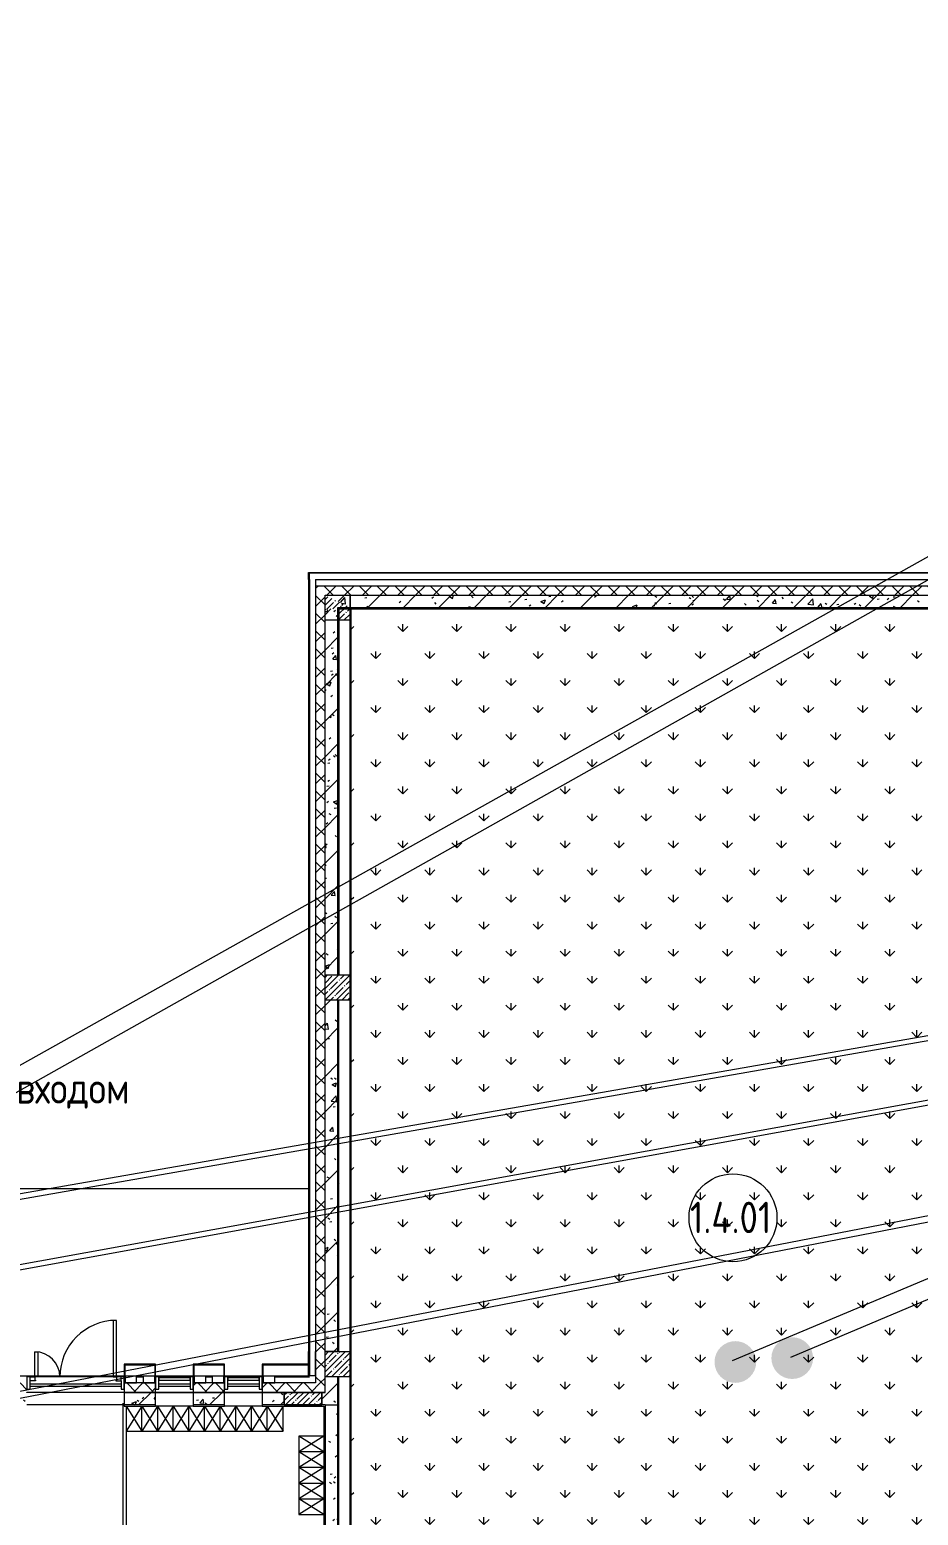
# Model space of a CAD drawing. Header units: millimetres. Extents: x -500089 to 1469082, y -290736 to 166440.
# Drawn here: x 1162648 to 1176806, y -54478 to -30814 of the extents above; entities that cross this region are included whole.
import ezdxf

# ---------------------------------------------------------------- set-up
doc = ezdxf.new("R2010")
doc.units = ezdxf.units.MM
for name, color, linetype, lineweight in [('Аннотация', 7, 'Continuous', 0), ('Витраж', 7, 'Continuous', 0), ('Двери', 7, 'Continuous', 0), ('Линии', 7, 'Continuous', 0), ('Марки помещений', 7, 'Continuous', 0), ('Несущие колонны', 7, 'Continuous', 0), ('Панели витража', 7, 'Continuous', 0), ('Перекрытие', 7, 'Continuous', 0), ('Стены наружные', 7, 'Continuous', 0), ('Стены несущие', 7, 'Continuous', 0), ('Стены отделка', 7, 'Continuous', 0), ('Стены штриховка', 7, 'Continuous', 0), ('экспертиза ДУ', 1, 'Continuous', 0), ('экспертиза ДУ пояснения', 6, 'Continuous', 0), ('экспертиза условные обозначения', 1, 'Continuous', 0)]:
    doc.layers.add(name, color=color, linetype=linetype, lineweight=lineweight)
doc.styles.add('GOST Common_1', font='', dxfattribs={"width": 0.9, "height": 700})
doc.styles.add('GOST Common_4', font='', dxfattribs={"width": 0.9, "height": 500})
doc.styles.get('GOST Common_1').set_extended_font_data('GOST Common')
doc.styles.get('GOST Common_4').set_extended_font_data('GOST Common')
pattern_1 = [(0, (1111853.59, -73570.49), (812.8, 203.2), [67.056, -542.544, 67.056, -542.544, -3251.2]), (0, (1111853.59, -73570.49), (812.8, 203.2), [-1219.2, 67.056, -1152.144, 67.056, -542.544, -1422.4]), (0, (1111853.59, -73570.49), (812.8, 203.2), [-3048, 67.056, -339.344, 67.056, -948.944]), (120, (1112158.39, -73468.89), (-582.37636, 602.30545), [67.056, -542.544, 67.056, -542.544, -3251.2]), (120, (1112158.39, -73468.89), (-582.37636, 602.30545), [-1219.2, 67.056, -1152.144, 67.056, -542.544, -1422.4]), (120, (1112158.39, -73468.89), (-582.37636, 602.30545), [-3048, 67.056, -339.344, 67.056, -948.944]), (240, (1112259.99, -73062.49), (-230.42364, -805.50545), [67.056, -542.544, 67.056, -542.544, -3251.2]), (240, (1112259.99, -73062.49), (-230.42364, -805.50545), [-1219.2, 67.056, -1152.144, 67.056, -542.544, -1422.4]), (240, (1112259.99, -73062.49), (-230.42364, -805.50545), [-3048, 67.056, -339.344, 67.056, -948.944])]
pattern_2 = [(45, (1111853.6, -73570.5), (-282.8427, 282.8427), [])]
pattern_3 = [(50, (1111853.6, -73570.5), (728.7365, -63.756), [76.2, -838.2]), (355, (1111853.6, -73570.5), (-140.9716, 764.2276), [60.96, -670.56]), (100.451, (1111914.3, -73575.8), (587.77, 700.467), [64.76, -712.36]), (46.184, (1111853.6, -73367.3), (1084.316, -168.171), [114.3, -1257.3]), (96.636, (1111943.9, -73381.3), (949.61, 989.71), [97.14, -1068.54]), (351.184, (1111853.6, -73367.3), (949.62, 989.701), [91.44, -1005.84]), (21, (1111955.2, -73418.1), (606.458, -409.0606), [76.2, -838.2]), (326, (1111955.2, -73418.1), (247.208, 736.753), [60.96, -670.56]), (71.451, (1112005.7, -73452.2), (853.668, 327.6855), [64.76, -712.36]), (37.5, (1111853.59, -73570.5), (12.3547, 338.2201), [33.528, -628.904, 33.528, -647.192, -673.1]), (37.5, (1111853.59, -73570.5), (12.3547, 338.2201), [-1343.152, 33.528, -639.572]), (7.5, (1111853.6, -73570.5), (267.2789, 400.7221), [33.528, -354.584, 33.528, -613.664, -256.54]), (7.5, (1111853.6, -73570.5), (267.2789, 400.7221), [-1035.304, 33.528, -223.012]), (327.5, (1111627.02, -73570.5), (542.3633, -22.9153), [33.528, -220.472, 33.528, -758.952, -1051.56]), (327.5, (1111627.02, -73570.5), (542.3633, -22.9153), [-1046.48, 33.528, -1018.032]), (317.5, (1111525.4, -73570.5), (592.517, 101.707), [33.528, -296.672, 33.528, -492.76, -746.76]), (317.5, (1111525.4, -73570.5), (592.517, 101.707), [-856.488, 33.528, -713.232])]
pattern_4 = [(45, (1111853.59, -73570.49), (-89.80256, 89.80256), []), (45, (1111943.39, -73570.49), (-89.80256, 89.80256), [158.75, -31.75, 13.411, -18.339])]
pattern_5 = [(45, (1111853.59, -73570.49), (-141.42136, 141.42136), []), (135, (1111853.59, -73570.49), (-141.42136, -141.42136), [])]

# ---------------------------------------------------------------- blocks, each defined once
blk = doc.blocks.new('АР_СОШ_Верзилово_Фасады_rvt-2-З Этаж 01')
at = {"layer": 'Стены наружные'}
blk.add_line((55238, 21300), (55250, 21300), dxfattribs=at)
at = {"layer": 'Стены отделка', "lineweight": 9}
for p, q in [((55238, 34112), (68000, 34112)), ((55238, 34100), (55238, 34112)), ((55238, 34000), (55238, 34100)), ((55238, 34000), (55238, 21700)), ((55350, 34000), (68000, 34000)), ((55350, 34000), (55350, 21700)), ((55238, 21313), (55238, 21700)), ((55350, 21313), (55350, 21700)), ((52800, 21498), (52300, 21498)), ((52300, 21498), (52300, 21485)), ((52300, 21485), (52300, 21300)), ((52300, 21300), (52300, 21200)), ((52498, 21300), (52603, 21300)), ((52498, 21200), (52498, 21300)), ((52603, 21300), (52603, 21200)), ((52800, 21485), (52800, 21498)), ((52800, 21300), (52800, 21485)), ((52800, 21200), (52800, 21300)), ((53900, 21498), (53400, 21498)), ((53400, 21498), (53400, 21485)), ((53400, 21485), (53400, 21300)), ((53400, 21300), (53400, 21200)), ((53598, 21300), (53703, 21300)), ((53598, 21200), (53598, 21300)), ((53703, 21300), (53703, 21200)), ((53900, 21485), (53900, 21498)), ((53900, 21300), (53900, 21485)), ((53900, 21200), (53900, 21300)), ((55238, 21498), (54500, 21498)), ((54500, 21498), (54500, 21485)), ((54500, 21485), (54500, 21300)), ((54500, 21300), (54500, 21200)), ((54698, 21300), (55238, 21300)), ((54698, 21200), (54698, 21300)), ((55238, 21485), (55238, 21498)), ((55238, 21300), (55238, 21485)), ((55250, 21313), (55238, 21313)), ((55350, 21313), (55250, 21313)), ((52300, 21200), (52313, 21200)), ((52313, 21200), (52498, 21200)), ((52603, 21200), (52788, 21200)), ((52788, 21200), (52800, 21200)), ((53400, 21200), (53413, 21200)), ((53413, 21200), (53598, 21200)), ((53703, 21200), (53888, 21200)), ((53888, 21200), (53900, 21200)), ((54500, 21200), (54513, 21200)), ((54513, 21200), (54698, 21200))]:
    blk.add_line(p, q, dxfattribs=at)
at = {"layer": 'Стены штриховка'}
for p, q in [((68000, 34100), (55250, 34100)), ((55250, 34000), (55250, 34100)), ((55250, 34000), (55250, 21700)), ((55250, 21700), (55250, 21313)), ((52788, 21485), (52313, 21485)), ((52313, 21300), (52313, 21485)), ((52313, 21300), (52313, 21200)), ((52788, 21485), (52788, 21300)), ((52788, 21200), (52788, 21300)), ((53888, 21485), (53413, 21485)), ((53413, 21300), (53413, 21485)), ((53413, 21300), (53413, 21200)), ((53888, 21485), (53888, 21300)), ((53888, 21200), (53888, 21300)), ((55238, 21485), (54513, 21485)), ((54513, 21300), (54513, 21485)), ((54513, 21300), (54513, 21200))]:
    blk.add_line(p, q, dxfattribs=at)
blk = doc.blocks.new('ADSK_КолоннаЖБ_Прямоугольная - 400x400 мм-3544251-З Этаж 01')
at = {"layer": 'Несущие колонны', "lineweight": 18}
for p, q in [((-200, 200), (200, 200)), ((-200, -200), (-200, 200)), ((200, 200), (200, -200)), ((200, -200), (-200, -200))]:
    blk.add_line(p, q, dxfattribs=at)
blk = doc.blocks.new('ADSK_КолоннаЖБ_Прямоугольная - 200x600 мм-V305-З Этаж 01')
at = {"layer": 'Несущие колонны'}
h = blk.add_hatch(dxfattribs=at)
h.set_pattern_fill('FP_92', color=256, style=0, pattern_type=2)
h.set_pattern_definition([(45, (-55150, -20950), (-89.80256, 89.80256), []), (45, (-55060.2, -20950), (-89.80256, 89.80256), [158.75, -31.75, 13.411, -18.339])])
h.paths.add_polyline_path([(300, -100), (300, 100), (-300, 100), (-300, -100), (-161, -100)], flags=0)
at = {"layer": 'Несущие колонны', "lineweight": 18}
for p, q in [((-300, -100), (-300, 100)), ((-300, 100), (300, 100)), ((300, 100), (-300, 100)), ((-300, 100), (-300, -100)), ((300, 100), (300, -100)), ((300, -100), (300, 100)), ((300, -100), (-300, -100)), ((-300, -100), (300, -100))]:
    blk.add_line(p, q, dxfattribs=at)
blk = doc.blocks.new('Прямоугольный импост - 50х120 мм Серый-4115814-З Этаж 01')
at = {"layer": 'Витраж'}
for p, q in [((50875, 21300), (50800, 21300)), ((52125, 21300), (50925, 21300)), ((52250, 21300), (52175, 21300)), ((52250, 21180), (50800, 21180))]:
    blk.add_line(p, q, dxfattribs=at)
blk = doc.blocks.new('Прямоугольный импост - 50х200 мм Серый-4001241-З Этаж 01')
at = {"layer": 'Витраж', "lineweight": 18}
for p, q in [((0, 165), (-50, 165)), ((-50, 165), (-50, 32.5)), ((0, -35), (0, 165)), ((-50, -32.5), (-50, -35)), ((-50, -35), (0, -35))]:
    blk.add_line(p, q, dxfattribs=at)
blk = doc.blocks.new('ASVP_ДверьАлюминиеваяВитражная_2 полотна - Остекленная-4115815-З Этаж 01')
at = {"layer": 'Двери', "lineweight": 18}
for p, q in [((650, 932.5), (600, 932.5)), ((600, 932.5), (600, 32.5)), ((650, 32.5), (650, 932.5)), ((-650, 432.5), (-600, 432.5)), ((-650, 32.5), (-650, 432.5)), ((-600, 432.5), (-600, 32.5)), ((-725, 32.5), (-650, 32.5)), ((-725, -32.5), (-725, 32.5)), ((-600, 32.5), (-650, 32.5)), ((-650, 32.5), (-650, -17.5)), ((600, 32.5), (650, 32.5)), ((725, 32.5), (650, 32.5)), ((650, 32.5), (650, -17.5)), ((725, -32.5), (725, 32.5)), ((-640, -32.5), (-725, -32.5)), ((-650, -17.5), (-640, -17.5)), ((-640, -17.5), (-640, -32.5)), ((650, -17.5), (640, -17.5)), ((640, -17.5), (640, -32.5)), ((640, -32.5), (725, -32.5))]:
    blk.add_line(p, q, dxfattribs=at)
at = {"layer": 'Двери'}
for centre, radius, start, end in [((650, 32.5), 900, 90, 180), ((-650, 32.5), 400, 360, 90)]:
    blk.add_arc(centre, radius, start, end, dxfattribs=at)
blk = doc.blocks.new('Прямоугольный импост - 50х120 мм Серый-3812069-З Этаж 01')
at = {"layer": 'Витраж'}
for p, q in [((53350, 21300), (52850, 21300)), ((53350, 21180), (52850, 21180))]:
    blk.add_line(p, q, dxfattribs=at)
blk = doc.blocks.new('Прямоугольный импост - 50х200 мм Серый-3660483-З Этаж 01')
at = {"layer": 'Витраж', "lineweight": 18}
for p, q in [((0, 165), (-50, 165)), ((-50, 165), (-50, -35)), ((0, -35), (0, 165)), ((-50, -35), (0, -35))]:
    blk.add_line(p, q, dxfattribs=at)
blk = doc.blocks.new('Системная панель - ASVP_Cтеклопакет Двухкамерный_36 мм-3932870-З Этаж 01')
at = {"layer": 'Панели витража', "lineweight": 18}
for p, q in [((250, 18), (-250, 18)), ((-250, 18), (-250, -18)), ((250, -18), (250, 18)), ((-250, -18), (250, -18))]:
    blk.add_line(p, q, dxfattribs=at)
blk = doc.blocks.new('Прямоугольный импост - 50х200 мм Серый-V396-З Этаж 01')
at = {"layer": 'Витраж', "lineweight": 18}
for p, q in [((-50, 165), (0, 165)), ((-50, -35), (-50, 165)), ((0, 165), (0, -35)), ((0, -35), (-50, -35))]:
    blk.add_line(p, q, dxfattribs=at)
blk = doc.blocks.new('Прямоугольный импост - 50х200 мм Серый-4001239-З Этаж 01')
at = {"layer": 'Витраж', "lineweight": 18}
for p, q in [((-50, 165), (0, 165)), ((-50, 32.5), (-50, 165)), ((0, 165), (0, -35)), ((-50, -35), (-50, -32.5)), ((0, -35), (-50, -35))]:
    blk.add_line(p, q, dxfattribs=at)
blk = doc.blocks.new('ASVP_Марка_Помещение_ОдноЗначение - Номер-684784-З Этаж 01')
at = {"layer": 'Марки помещений'}
blk.add_circle((0, 0), 3.5, dxfattribs=at)

msp = doc.modelspace()

# ---------------------------------------------------------------- hatches: boundary and pattern name
at = {"layer": 'Несущие колонны'}
h = msp.add_hatch(dxfattribs=at)
h.set_pattern_fill('FP_35', color=256, style=0, pattern_type=2)
h.set_pattern_definition(pattern_4)
h.paths.add_polyline_path([(1167753.585, -40220.488), (1167753.585, -40012.796), (1167353.585, -39820.488), (1167353.585, -40040.488), (1167553.585, -40040.488), (1167553.585, -40220.488)], flags=0)
h = msp.add_hatch(dxfattribs=at)
h.set_pattern_fill('FP_35', color=256, style=0, pattern_type=2)
h.set_pattern_definition(pattern_4)
h.paths.add_polyline_path([(1167573.585, -46270.488), (1167753.585, -46270.488), (1167753.585, -45870.488), (1167353.585, -45870.488), (1167353.585, -46270.488), (1167553.585, -46270.488)], flags=0)
h = msp.add_hatch(dxfattribs=at)
h.set_pattern_fill('FP_35', color=256, style=0, pattern_type=2)
h.set_pattern_definition(pattern_4)
h.paths.add_polyline_path([(1167753.585, -52270.488), (1167753.585, -51870.488), (1167353.585, -51870.488), (1167353.585, -52270.488), (1167573.585, -52270.488)], flags=0)
at = {"layer": 'Стены штриховка'}
h = msp.add_hatch(dxfattribs=at)
h.set_pattern_fill('FP_32', color=256, style=0, pattern_type=2)
h.set_pattern_definition(pattern_5)
h.paths.add_polyline_path([(1167203.585, -51870.488), (1167353.585, -51870.488), (1167353.585, -39670.488), (1167203.585, -39670.488), (1167203.585, -51252.976)], flags=0)
h = msp.add_hatch(dxfattribs=at)
h.set_pattern_fill('FP_32', color=256, style=0, pattern_type=2)
h.set_pattern_definition(pattern_5)
h.paths.add_polyline_path([(1167353.585, -39820.488), (1179853.585, -39820.488), (1179853.585, -39670.488), (1167353.585, -39670.488)], flags=0)
h = msp.add_hatch(dxfattribs=at)
h.set_pattern_fill('FP_201', color=256, style=0, pattern_type=2)
h.set_pattern_definition(pattern_2)
h.paths.add_polyline_path([(1167769.585, -40020.488), (1179853.585, -40020.488), (1179853.585, -39820.488), (1167353.585, -39820.488), (1167753.585, -40012.796), (1167753.585, -40020.488)], flags=0)
h = msp.add_hatch(dxfattribs=at)
h.set_pattern_fill('FP_31', color=256, style=0, pattern_type=2)
h.set_pattern_definition(pattern_3)
h.paths.add_polyline_path([(1167769.585, -40020.488), (1179853.585, -40020.488), (1179853.585, -39820.488), (1167353.585, -39820.488), (1167753.585, -40012.796), (1167753.585, -40020.488)], flags=0)
h = msp.add_hatch(dxfattribs=at)
h.set_pattern_fill('FP_201', color=256, style=0, pattern_type=2)
h.set_pattern_definition(pattern_2)
h.paths.add_polyline_path([(1167498.747, -51870.488), (1167553.585, -51870.488), (1167553.585, -46270.488), (1167353.585, -46270.488), (1167353.585, -51870.488)], flags=0)
h.paths.add_polyline_path([(1167553.585, -45870.488), (1167553.585, -40040.488), (1167353.585, -40040.488), (1167353.585, -45870.488)], flags=0)
h = msp.add_hatch(dxfattribs=at)
h.set_pattern_fill('FP_31', color=256, style=0, pattern_type=2)
h.set_pattern_definition(pattern_3)
h.paths.add_polyline_path([(1167498.747, -51870.488), (1167553.585, -51870.488), (1167553.585, -46270.488), (1167353.585, -46270.488), (1167353.585, -51870.488)], flags=0)
h.paths.add_polyline_path([(1167553.585, -45870.488), (1167553.585, -40040.488), (1167353.585, -40040.488), (1167353.585, -45870.488)], flags=0)
h = msp.add_hatch(dxfattribs=at)
h.set_pattern_fill('FP_174', color=256, style=0, pattern_type=2)
h.set_pattern_definition(pattern_1)
h.paths.add_polyline_path([(1167573.585, -51870.488), (1167573.585, -46270.488), (1167553.585, -46270.488), (1167553.585, -51870.488)], flags=0)
h.paths.add_polyline_path([(1167573.585, -45870.488), (1167573.585, -40220.488), (1167553.585, -40220.488), (1167553.585, -45870.488)], flags=0)
h = msp.add_hatch(dxfattribs=at)
h.set_pattern_fill('FP_174', color=256, style=0, pattern_type=2)
h.set_pattern_definition(pattern_1)
h.paths.add_polyline_path([(1179853.585, -40040.488), (1179853.585, -40020.488), (1167769.585, -40020.488), (1167769.585, -40040.488), (1179035.572, -40040.488)], flags=0)
h = msp.add_hatch(dxfattribs=at)
h.set_pattern_fill('FP_32', color=256, style=0, pattern_type=2)
h.set_pattern_definition(pattern_5)
h.paths.add_polyline_path([(1167203.585, -52370.488), (1167353.585, -52370.488), (1167353.585, -51870.488), (1167203.585, -51870.488), (1167203.585, -52270.488)], flags=0)
h = msp.add_hatch(dxfattribs=at)
h.set_pattern_fill('FP_201', color=256, style=0, pattern_type=2)
h.set_pattern_definition(pattern_2)
h.paths.add_polyline_path([(1167353.585, -52520.488), (1167553.585, -52520.488), (1167553.585, -52270.488), (1167353.585, -52270.488), (1167353.585, -52420.488)], flags=0)
h = msp.add_hatch(dxfattribs=at)
h.set_pattern_fill('FP_174', color=256, style=0, pattern_type=2)
h.set_pattern_definition(pattern_1)
h.paths.add_polyline_path([(1167553.585, -52720.488), (1167573.585, -52720.488), (1167573.585, -52270.488), (1167553.585, -52270.488), (1167553.585, -52691.721)], flags=0)
h = msp.add_hatch(dxfattribs=at)
h.set_pattern_fill('FP_32', color=256, style=0, pattern_type=2)
h.set_pattern_definition(pattern_5)
h.paths.add_polyline_path([(1112403.585, -52520.488), (1121153.585, -52520.488), (1121153.585, -52370.488), (1112403.585, -52370.488), (1112403.585, -52516.592)], flags=0)
h.paths.add_polyline_path([(1166803.966, -52520.488), (1167353.585, -52520.488), (1167353.585, -52370.488), (1166353.585, -52370.488), (1166353.585, -52520.488), (1166703.585, -52520.488)], flags=0)
h.paths.add_polyline_path([(1131253.585, -52520.488), (1131253.585, -52370.488), (1130353.585, -52370.488), (1130353.585, -52520.488), (1131103.585, -52520.488)], flags=0)
h.paths.add_polyline_path([(1134603.585, -52520.488), (1138353.585, -52520.488), (1138353.585, -52370.488), (1134603.585, -52370.488), (1134603.585, -52514.606)], flags=0)
h.paths.add_polyline_path([(1165753.585, -52520.488), (1165753.585, -52370.488), (1165253.585, -52370.488), (1165253.585, -52520.488), (1165691.992, -52520.488)], flags=0)
h.paths.add_polyline_path([(1148253.585, -52520.488), (1151753.585, -52520.488), (1151753.585, -52370.488), (1148253.585, -52370.488), (1148253.585, -52420.488)], flags=0)
h.paths.add_polyline_path([(1164653.585, -52520.488), (1164653.585, -52370.488), (1164153.585, -52370.488), (1164153.585, -52520.488), (1164580.018, -52520.488)], flags=0)
h.paths.add_polyline_path([(1161552.335, -52520.488), (1162603.585, -52520.488), (1162603.585, -52370.488), (1161552.335, -52370.488), (1161552.335, -52420.488)], flags=0)
h = msp.add_hatch(dxfattribs=at)
h.set_pattern_fill('FP_201', color=256, style=0, pattern_type=2)
h.set_pattern_definition(pattern_2)
h.paths.add_polyline_path([(1159473.585, -52720.488), (1159473.585, -52520.488), (1159453.585, -52520.488), (1159453.585, -52720.488)], flags=0)
h.paths.add_polyline_path([(1167553.585, -52720.488), (1167553.585, -52520.488), (1167303.585, -52520.488), (1167303.585, -52720.488), (1167513.585, -52720.488)], flags=0)
h.paths.add_polyline_path([(1165691.992, -52720.488), (1165753.585, -52720.488), (1165753.585, -52520.488), (1165253.585, -52520.488), (1165253.585, -52720.488)], flags=0)
h.paths.add_polyline_path([(1166353.585, -52720.488), (1166703.585, -52720.488), (1166703.585, -52520.488), (1166353.585, -52520.488), (1166353.585, -52691.721)], flags=0)
h.paths.add_polyline_path([(1164653.585, -52720.488), (1164653.585, -52520.488), (1164153.585, -52520.488), (1164153.585, -52720.488)], flags=0)
h.paths.add_polyline_path([(1162453.585, -52720.488), (1162603.585, -52720.488), (1162603.585, -52520.488), (1162453.585, -52520.488), (1162453.585, -52691.721)], flags=0)
h = msp.add_hatch(dxfattribs=at)
h.set_pattern_fill('FP_31', color=256, style=0, pattern_type=2)
h.set_pattern_definition(pattern_3)
h.paths.add_polyline_path([(1159473.585, -52720.488), (1159473.585, -52520.488), (1159453.585, -52520.488), (1159453.585, -52720.488)], flags=0)
h.paths.add_polyline_path([(1167553.585, -52720.488), (1167553.585, -52520.488), (1167303.585, -52520.488), (1167303.585, -52720.488), (1167513.585, -52720.488)], flags=0)
h.paths.add_polyline_path([(1165691.992, -52720.488), (1165753.585, -52720.488), (1165753.585, -52520.488), (1165253.585, -52520.488), (1165253.585, -52720.488)], flags=0)
h.paths.add_polyline_path([(1166353.585, -52720.488), (1166703.585, -52720.488), (1166703.585, -52520.488), (1166353.585, -52520.488), (1166353.585, -52691.721)], flags=0)
h.paths.add_polyline_path([(1164653.585, -52720.488), (1164653.585, -52520.488), (1164153.585, -52520.488), (1164153.585, -52720.488)], flags=0)
h.paths.add_polyline_path([(1162453.585, -52720.488), (1162603.585, -52720.488), (1162603.585, -52520.488), (1162453.585, -52520.488), (1162453.585, -52691.721)], flags=0)
h = msp.add_hatch(dxfattribs=at)
h.set_pattern_fill('FP_174', color=256, style=0, pattern_type=2)
h.set_pattern_definition(pattern_1)
h.paths.add_polyline_path([(1161552.335, -52740.488), (1162603.585, -52740.488), (1162603.585, -52720.488), (1161552.335, -52720.488)], flags=0)
h.paths.add_polyline_path([(1164653.585, -52740.488), (1164653.585, -52720.488), (1164153.585, -52720.488), (1164153.585, -52740.488)], flags=0)
h.paths.add_polyline_path([(1166353.585, -52740.488), (1167353.585, -52740.488), (1167353.585, -52720.488), (1166353.585, -52720.488)], flags=0)
h.paths.add_polyline_path([(1165253.585, -52740.488), (1165753.585, -52740.488), (1165753.585, -52720.488), (1165253.585, -52720.488)], flags=0)
h.paths.add_polyline_path([(1167569.516, -52740.488), (1167573.585, -52740.488), (1167573.585, -52720.488), (1167553.585, -52720.488), (1167553.585, -52740.488), (1167558.697, -52740.488)], flags=0)
h = msp.add_hatch(dxfattribs=at)
h.set_pattern_fill('FP_174', color=256, style=0, pattern_type=2)
h.set_pattern_definition(pattern_1)
h.paths.add_polyline_path([(1167353.585, -66270.488), (1167351.534, -60240.488), (1167333.585, -60240.488), (1167333.585, -66270.488)], flags=0)
h.paths.add_polyline_path([(1167333.585, -60220.488), (1167353.585, -60220.488), (1167353.585, -60020.488), (1167333.585, -60020.488), (1167333.585, -60195.488)], flags=0)
h.paths.add_polyline_path([(1167353.585, -60000.488), (1167353.585, -52740.488), (1167333.585, -52740.488), (1167333.585, -60000.488)], flags=0)
h = msp.add_hatch(dxfattribs=at)
h.set_pattern_fill('FP_31', color=256, style=0, pattern_type=2)
h.set_pattern_definition(pattern_3)
h.paths.add_polyline_path([(1167453.585, -66470.488), (1167553.585, -66470.488), (1167553.585, -64270.488), (1167353.585, -64270.488), (1167353.585, -66470.488)], flags=0)
h.paths.add_polyline_path([(1167553.585, -63870.488), (1167553.585, -58270.488), (1167353.585, -58270.488), (1167353.585, -63870.488)], flags=0)
h.paths.add_polyline_path([(1167553.585, -57870.488), (1167553.585, -52720.488), (1167353.585, -52720.488), (1167353.585, -57870.488)], flags=0)
h = msp.add_hatch(dxfattribs=at)
h.set_pattern_fill('FP_174', color=256, style=0, pattern_type=2)
h.set_pattern_definition(pattern_1)
h.paths.add_polyline_path([(1167573.585, -66490.488), (1167573.585, -64270.488), (1167553.585, -64270.488), (1167553.585, -66490.488)], flags=0)
h.paths.add_polyline_path([(1167573.585, -63870.488), (1167573.585, -58270.488), (1167553.585, -58270.488), (1167553.585, -63870.488)], flags=0)
h.paths.add_polyline_path([(1167573.585, -57870.488), (1167573.585, -52740.488), (1167553.585, -52740.488), (1167553.585, -57870.488)], flags=0)
at = {"layer": 'экспертиза ДУ', "lineweight": 0}
h = msp.add_hatch(color=5, dxfattribs=at)
edge = h.paths.add_edge_path()
edge.add_arc((1173891.333, -52036.214), 332.544, 0, 360)
h = msp.add_hatch(color=30, dxfattribs=at)
edge = h.paths.add_edge_path()
edge.add_arc((1174797.753, -51974.256), 332.544, 0, 360)
at = {"layer": 'экспертиза условные обозначения'}
h = msp.add_hatch(dxfattribs=at)
h.set_pattern_fill('GRASS', color=2, scale=24)
h.set_pattern_definition([(90, (1077209.23, -303341.8), (-431.0523, 431.0523), [114.3, -747.8046]), (45, (1077209.2, -303341.8), (-431.0523, 431.0523), [114.3, -495.3]), (135, (1077209.2, -303341.8), (-431.0523, -431.0523), [114.3, -495.3])])
edge = h.paths.add_edge_path()
edge.add_line((1167770.702, -40039.927), (1179837.585, -40040.488))
edge.add_line((1179837.585, -40040.488), (1179836.469, -64051.049))
edge.add_line((1179836.469, -64051.049), (1167769.585, -64050.488))
edge.add_line((1167769.585, -64050.488), (1167769.585, -40040.488))

# ---------------------------------------------------------------- linework, layer by layer
at = {"layer": 'Линии'}
for p, q in [((1151803.585, -49270.488), (1167089.585, -49270.488)), ((1167089.585, -49270.488), (1167089.585, -52257.988)), ((1151803.585, -52257.988), (1167089.585, -52257.988)), ((1164133.585, -52690.488), (1164133.585, -54990.488)), ((1164183.585, -52740.488), (1164183.585, -53140.488)), ((1164183.585, -52740.488), (1164433.585, -53140.488)), ((1164433.585, -52740.488), (1164183.585, -53140.488)), ((1164433.585, -53140.488), (1164433.585, -52740.488)), ((1164433.585, -52740.488), (1164683.585, -53140.488)), ((1164683.585, -52740.488), (1164433.585, -53140.488)), ((1164683.585, -52740.488), (1164683.585, -53140.488)), ((1164683.585, -52740.488), (1164933.585, -53140.488)), ((1164933.585, -52740.488), (1164683.585, -53140.488)), ((1164933.585, -53140.488), (1164933.585, -52740.488)), ((1164933.585, -52740.488), (1165183.585, -53140.488)), ((1165183.585, -52740.488), (1164933.585, -53140.488)), ((1165183.585, -53140.488), (1165183.585, -52740.488)), ((1165183.585, -52740.488), (1165433.585, -53140.488)), ((1165433.585, -52740.488), (1165183.585, -53140.488)), ((1165433.585, -53140.488), (1165433.585, -52740.488)), ((1165433.585, -52740.488), (1165683.585, -53140.488)), ((1165683.585, -52740.488), (1165433.585, -53140.488)), ((1165683.585, -53140.488), (1165683.585, -52740.488)), ((1165683.585, -52740.488), (1165933.585, -53140.488)), ((1165933.585, -52740.488), (1165683.585, -53140.488)), ((1165933.585, -53140.488), (1165933.585, -52740.488)), ((1165933.585, -52740.488), (1166183.585, -53140.488)), ((1166183.585, -52740.488), (1165933.585, -53140.488)), ((1166183.585, -53140.488), (1166183.585, -52740.488)), ((1166183.585, -52740.488), (1166433.585, -53140.488)), ((1166433.585, -52740.488), (1166183.585, -53140.488)), ((1166433.585, -53140.488), (1166433.585, -52740.488)), ((1166433.585, -52740.488), (1166683.585, -53140.488)), ((1166683.585, -52740.488), (1166433.585, -53140.488)), ((1166683.585, -53140.488), (1166683.585, -52740.488)), ((1164183.585, -53140.488), (1164433.585, -53140.488)), ((1164183.585, -53140.488), (1164183.585, -54890.488)), ((1164433.585, -53140.488), (1164683.585, -53140.488)), ((1164683.585, -53140.488), (1164933.585, -53140.488)), ((1164933.585, -53140.488), (1165183.585, -53140.488)), ((1165183.585, -53140.488), (1165433.585, -53140.488)), ((1165433.585, -53140.488), (1165683.585, -53140.488)), ((1165683.585, -53140.488), (1165933.585, -53140.488)), ((1165933.585, -53140.488), (1166183.585, -53140.488)), ((1166183.585, -53140.488), (1166433.585, -53140.488)), ((1166433.585, -53140.488), (1166683.585, -53140.488)), ((1167333.585, -53215.488), (1166933.585, -53215.488)), ((1166933.585, -53215.488), (1166933.585, -53465.488)), ((1167333.585, -53215.488), (1166933.585, -53465.488)), ((1167333.585, -53465.488), (1166933.585, -53215.488)), ((1167333.585, -53465.488), (1166933.585, -53465.488)), ((1166933.585, -53465.488), (1166933.585, -53715.488)), ((1167333.585, -53465.488), (1166933.585, -53715.488)), ((1167333.585, -53715.488), (1166933.585, -53465.488)), ((1167333.585, -53715.488), (1166933.585, -53715.488)), ((1166933.585, -53715.488), (1166933.585, -53965.488)), ((1167333.585, -53715.488), (1166933.585, -53965.488)), ((1167333.585, -53965.488), (1166933.585, -53715.488)), ((1166933.585, -53965.488), (1167333.585, -53965.488)), ((1166933.585, -53965.488), (1166933.585, -54215.488)), ((1167333.585, -53965.488), (1166933.585, -54215.488)), ((1167333.585, -54215.488), (1166933.585, -53965.488)), ((1166933.585, -54215.488), (1167333.585, -54215.488)), ((1166933.585, -54215.488), (1166933.585, -54465.488)), ((1167333.585, -54215.488), (1166933.585, -54465.488)), ((1167333.585, -54465.488), (1166933.585, -54215.488)), ((1166933.585, -54465.488), (1167333.585, -54465.488))]:
    msp.add_line(p, q, dxfattribs=at)
at = {"layer": 'Несущие колонны'}
for p, q in [((1167353.585, -40220.488), (1167353.585, -39820.488)), ((1167353.585, -39820.488), (1167753.585, -39820.488)), ((1167753.585, -40220.488), (1167753.585, -39820.488)), ((1167753.585, -40220.488), (1167353.585, -40220.488)), ((1167353.585, -46270.488), (1167353.585, -45870.488)), ((1167353.585, -45870.488), (1167553.585, -45870.488)), ((1167553.585, -45870.488), (1167573.585, -45870.488)), ((1167573.585, -45870.488), (1167753.585, -45870.488)), ((1167753.585, -46270.488), (1167753.585, -45870.488)), ((1167553.585, -46270.488), (1167353.585, -46270.488)), ((1167573.585, -46270.488), (1167553.585, -46270.488)), ((1167753.585, -46270.488), (1167573.585, -46270.488)), ((1167353.585, -52270.488), (1167353.585, -51870.488)), ((1167573.585, -51870.488), (1167753.585, -51870.488)), ((1167753.585, -52270.488), (1167753.585, -51870.488)), ((1167553.585, -52270.488), (1167353.585, -52270.488)), ((1167573.585, -52270.488), (1167553.585, -52270.488)), ((1167753.585, -52270.488), (1167573.585, -52270.488))]:
    msp.add_line(p, q, dxfattribs=at)
at = {"layer": 'Перекрытие'}
msp.add_line((1164153.585, -52720.488), (1162603.585, -52720.488), dxfattribs=at)
at = {"layer": 'Стены наружные'}
for p, q in [((1164153.585, -52520.488), (1162603.585, -52520.488)), ((1162653.585, -52420.488), (1164103.585, -52420.488)), ((1165253.585, -52520.488), (1164653.585, -52520.488)), ((1164653.585, -52520.488), (1165253.585, -52520.488)), ((1164703.585, -52420.488), (1165203.585, -52420.488)), ((1166353.585, -52520.488), (1165753.585, -52520.488)), ((1165753.585, -52520.488), (1166353.585, -52520.488)), ((1165803.585, -52420.488), (1166303.585, -52420.488)), ((1165253.585, -52740.488), (1164653.585, -52740.488)), ((1166353.585, -52740.488), (1165753.585, -52740.488))]:
    msp.add_line(p, q, dxfattribs=at)
at = {"layer": 'Стены несущие'}
for p, q in [((1167353.585, -45870.488), (1167353.585, -39820.488)), ((1167353.585, -39820.488), (1180253.585, -39820.488)), ((1180053.585, -40020.488), (1167553.585, -40020.488)), ((1167553.585, -40020.488), (1167553.585, -45870.488)), ((1167353.585, -51870.488), (1167353.585, -46270.488)), ((1167553.585, -46270.488), (1167553.585, -51870.488)), ((1167553.585, -51870.488), (1167353.585, -51870.488)), ((1167353.585, -52520.488), (1167353.585, -52270.488)), ((1167553.585, -52270.488), (1167553.585, -52720.488)), ((1164153.585, -52520.488), (1164653.585, -52520.488)), ((1164153.585, -52520.488), (1164153.585, -52720.488)), ((1164653.585, -52520.488), (1164153.585, -52520.488)), ((1164653.585, -52720.488), (1164653.585, -52520.488)), ((1165253.585, -52520.488), (1165753.585, -52520.488)), ((1165253.585, -52520.488), (1165253.585, -52720.488)), ((1165753.585, -52520.488), (1165253.585, -52520.488)), ((1165753.585, -52720.488), (1165753.585, -52520.488)), ((1166353.585, -52520.488), (1166703.585, -52520.488)), ((1166353.585, -52520.488), (1166353.585, -52720.488)), ((1166703.585, -52520.488), (1166353.585, -52520.488)), ((1167303.585, -52520.488), (1167353.585, -52520.488)), ((1167353.585, -52520.488), (1167303.585, -52520.488)), ((1164653.585, -52720.488), (1164153.585, -52720.488)), ((1165753.585, -52720.488), (1165253.585, -52720.488)), ((1166703.585, -52720.488), (1166353.585, -52720.488)), ((1167353.585, -52720.488), (1167303.585, -52720.488)), ((1167353.585, -52720.488), (1167353.585, -57870.488)), ((1167553.585, -52720.488), (1167553.585, -57870.488))]:
    msp.add_line(p, q, dxfattribs=at)
at = {"layer": 'Стены отделка'}
for p, q in [((1167203.585, -39670.488), (1167203.585, -52370.488)), ((1167203.585, -39670.488), (1180403.585, -39670.488)), ((1167573.585, -40040.488), (1167753.585, -40040.488)), ((1167573.585, -40040.488), (1167573.585, -45870.488)), ((1167753.585, -64050.488), (1167753.585, -40040.488)), ((1167769.585, -40040.488), (1180033.585, -40040.488)), ((1167769.585, -64050.488), (1167769.585, -40040.488)), ((1167573.585, -51870.488), (1167573.585, -46270.488)), ((1167353.585, -52270.488), (1167353.585, -51870.488)), ((1167573.585, -51870.488), (1167553.585, -51870.488)), ((1167573.585, -57870.488), (1167573.585, -52270.488)), ((1164653.585, -52370.488), (1164153.585, -52370.488)), ((1164153.585, -52370.488), (1164153.585, -52520.488)), ((1164653.585, -52520.488), (1164653.585, -52370.488)), ((1165753.585, -52370.488), (1165253.585, -52370.488)), ((1165253.585, -52370.488), (1165253.585, -52520.488)), ((1165753.585, -52520.488), (1165753.585, -52370.488)), ((1167203.585, -52370.488), (1166353.585, -52370.488)), ((1166353.585, -52370.488), (1166353.585, -52520.488)), ((1167353.585, -52520.488), (1167353.585, -52520.488)), ((1164153.585, -52720.488), (1164153.585, -52740.488)), ((1164153.585, -52740.488), (1164653.585, -52740.488)), ((1164653.585, -52740.488), (1164653.585, -52720.488)), ((1165253.585, -52720.488), (1165253.585, -52740.488)), ((1165253.585, -52740.488), (1165753.585, -52740.488)), ((1165753.585, -52740.488), (1165753.585, -52720.488)), ((1166353.585, -52720.488), (1166353.585, -52740.488)), ((1166353.585, -52740.488), (1167333.585, -52740.488)), ((1167333.585, -52740.488), (1167333.585, -60000.488))]:
    msp.add_line(p, q, dxfattribs=at)
at = {"layer": 'Стены штриховка'}
for p, q in [((1167753.585, -40020.488), (1167753.585, -40040.488)), ((1167769.585, -40020.488), (1167769.585, -40040.488)), ((1167353.585, -45870.488), (1167573.585, -45870.488)), ((1167353.585, -46270.488), (1167353.585, -45870.488)), ((1167573.585, -46270.488), (1167353.585, -46270.488)), ((1167573.585, -52270.488), (1167353.585, -52270.488)), ((1167353.585, -52720.488), (1167553.585, -52720.488))]:
    msp.add_line(p, q, dxfattribs=at)
at = {"layer": 'экспертиза ДУ пояснения'}
for p, q in [((1136153.219, -62046.632), (1328250.608, 45463.519)), ((1328250.608, 45463.519), (1137077.022, -61998.548)), ((1173847.485, -52012.358), (1326541.241, 12257.695)), ((1326541.241, 12257.695), (1174771.289, -51964.274)), ((1117280.953, -58661.833), (1326068.788, -20876.663)), ((1326068.788, -20876.663), (1118204.756, -58613.748)), ((1127770.685, -55398.635), (1326068.788, -20876.663)), ((1326068.788, -20876.663), (1128694.488, -55350.551)), ((1141545.255, -56548.635), (1326068.788, -20876.663)), ((1326068.788, -20876.663), (1142469.058, -56500.551))]:
    msp.add_line(p, q, dxfattribs=at)
at = {"layer": 'экспертиза условные обозначения', "color": 2}
msp.add_lwpolyline([(1167770.702, -40039.927), (1179837.585, -40040.488), (1179836.469, -64051.049), (1167769.585, -64050.488), (1167769.585, -40040.488)], dxfattribs=at)

# ---------------------------------------------------------------- block references
msp.add_blockref('АР_СОШ_Верзилово_Фасады_rvt-2-З Этаж 01', (1111853.585, -73570.488))
at = {"layer": 'Витраж', "rotation": 180}
for name, p in [('Прямоугольный импост - 50х200 мм Серый-4001241-З Этаж 01', (1162603.585, -52305.488)), ('Прямоугольный импост - 50х200 мм Серый-3660483-З Этаж 01', (1164653.585, -52305.488)), ('Прямоугольный импост - 50х200 мм Серый-3660483-З Этаж 01', (1165753.585, -52305.488))]:
    msp.add_blockref(name, p, dxfattribs=at)
at = {"layer": 'Витраж'}
for name, p in [('Прямоугольный импост - 50х120 мм Серый-4115814-З Этаж 01', (1111853.585, -73570.488)), ('Прямоугольный импост - 50х120 мм Серый-3812069-З Этаж 01', (1111853.585, -73570.488)), ('Прямоугольный импост - 50х120 мм Серый-3812069-З Этаж 01', (1112953.585, -73570.488))]:
    msp.add_blockref(name, p, dxfattribs=at)
at = {"layer": 'Витраж', "extrusion": (0, 0, -1), "rotation": 180}
for name, p in [('Прямоугольный импост - 50х200 мм Серый-4001239-З Этаж 01', (-1164153.585, -52305.488)), ('Прямоугольный импост - 50х200 мм Серый-V396-З Этаж 01', (-1165253.585, -52305.488)), ('Прямоугольный импост - 50х200 мм Серый-V396-З Этаж 01', (-1166353.585, -52305.488))]:
    msp.add_blockref(name, p, dxfattribs=at)
at = {"layer": 'Двери'}
msp.add_blockref('ASVP_ДверьАлюминиеваяВитражная_2 полотна - Остекленная-4115815-З Этаж 01', (1163378.585, -52305.488), dxfattribs=at)
at = {"layer": 'Марки помещений', "xscale": 199.9999999999999, "yscale": 199.9999999999999, "zscale": 199.9999999999999}
msp.add_blockref('ASVP_Марка_Помещение_ОдноЗначение - Номер-684784-З Этаж 01', (1173853.597, -49739.023), dxfattribs=at)
at = {"layer": 'Несущие колонны'}
for name, p in [('ADSK_КолоннаЖБ_Прямоугольная - 400x400 мм-3544251-З Этаж 01', (1167553.585, -40020.488)), ('ADSK_КолоннаЖБ_Прямоугольная - 400x400 мм-3544251-З Этаж 01', (1167553.585, -46070.488)), ('ADSK_КолоннаЖБ_Прямоугольная - 400x400 мм-3544251-З Этаж 01', (1167553.585, -52070.488)), ('ADSK_КолоннаЖБ_Прямоугольная - 200x600 мм-V305-З Этаж 01', (1167003.585, -52620.488))]:
    msp.add_blockref(name, p, dxfattribs=at)
at = {"layer": 'Панели витража'}
for p in [(1164953.585, -52305.488), (1166053.585, -52305.488)]:
    msp.add_blockref('Системная панель - ASVP_Cтеклопакет Двухкамерный_36 мм-3932870-З Этаж 01', p, dxfattribs=at)

# ---------------------------------------------------------------- texts
at = {"layer": 'Аннотация', "insert": (1162433.602, -47420.758), "char_height": 500, "width": 2645.56875, "attachment_point": 1, "style": 'GOST Common_4'}
msp.add_mtext('входом', dxfattribs=at)
at = {"layer": 'Марки помещений', "insert": (1173166.883, -49483.572), "char_height": 500, "width": 1688.35387, "attachment_point": 1, "style": 'GOST Common_1'}
msp.add_mtext('1.4.01', dxfattribs=at)

doc.saveas('drawing.dxf')
